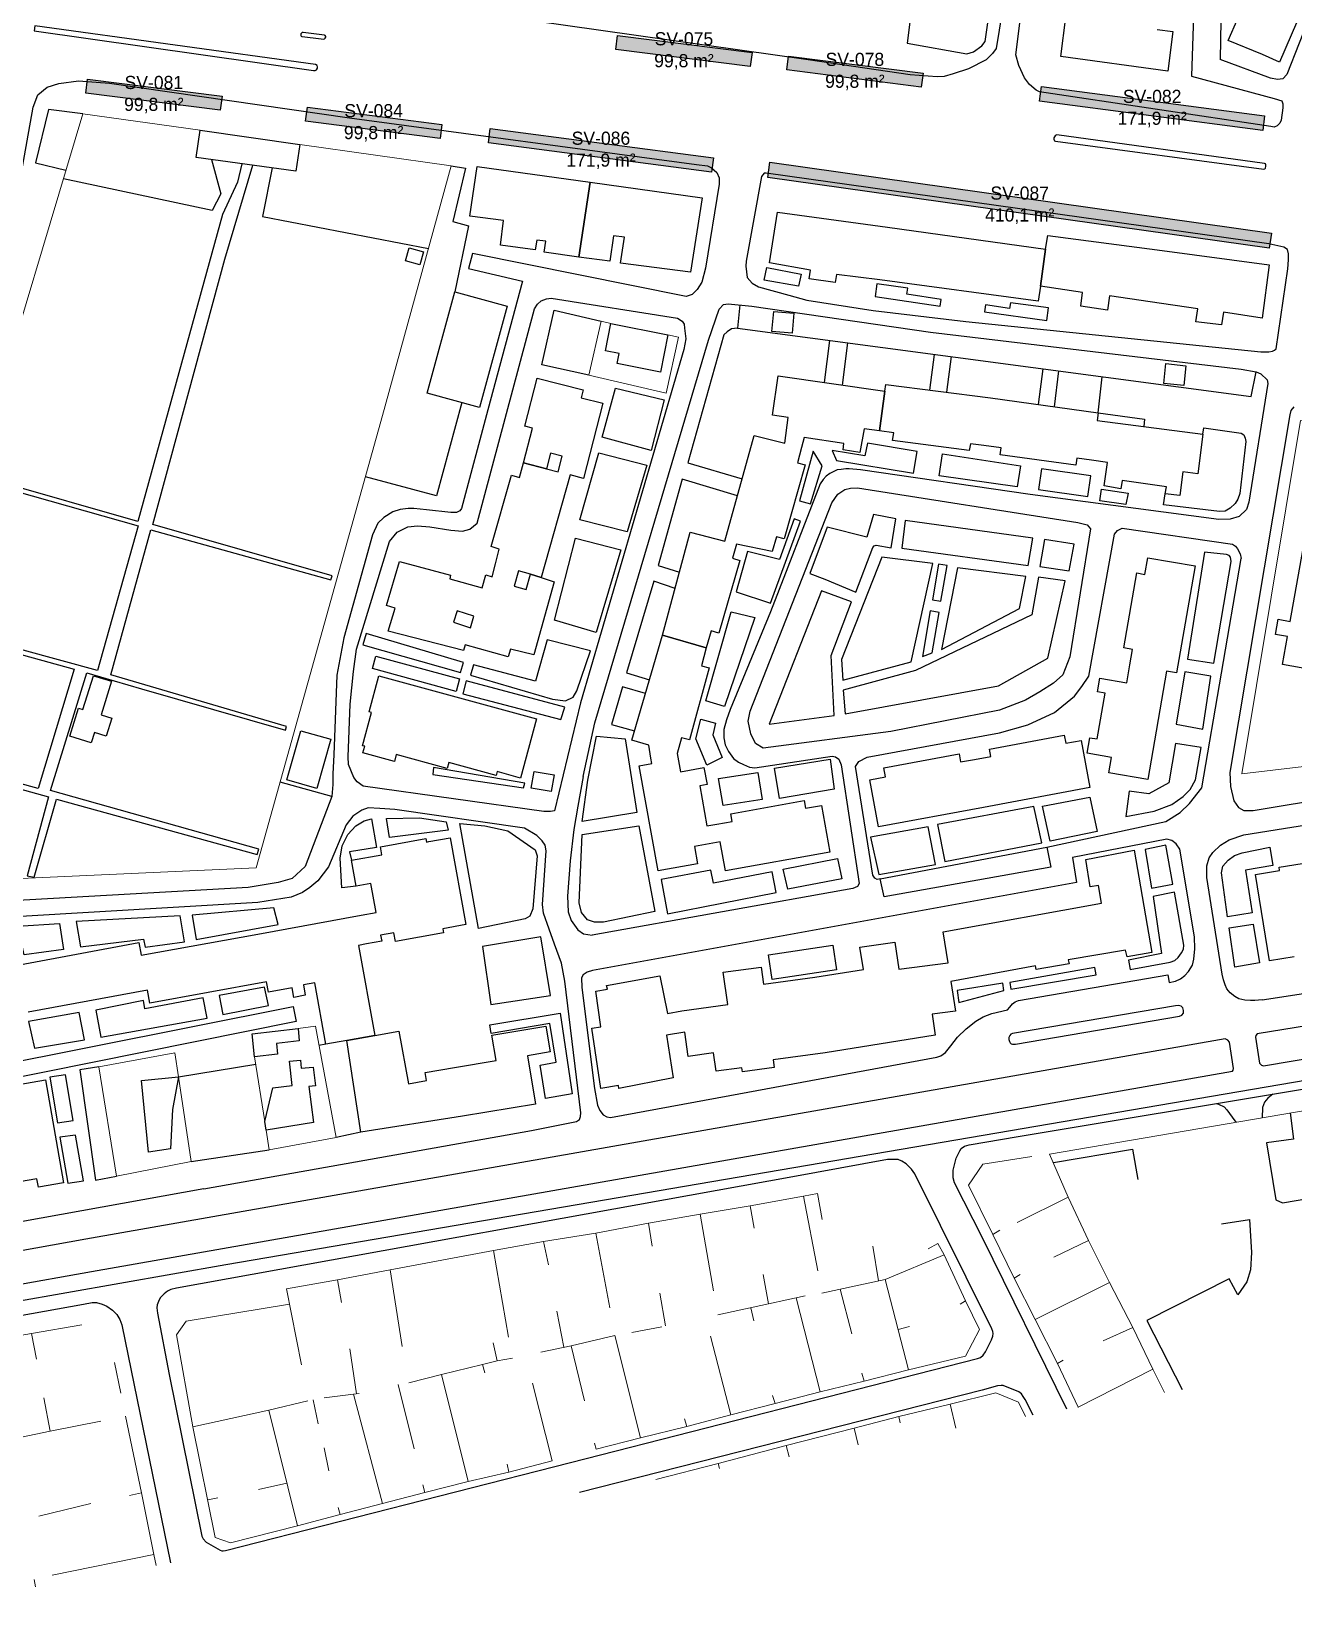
# Model space of a CAD drawing. Header units: metres. Extents: x -1319 to 2200, y -1209 to 1268.
# Drawn here: x 44.5 to 333, y -1127.6 to -768.4 of the extents above; entities that cross this region are included whole.
import ezdxf

# ---------------------------------------------------------------- set-up
doc = ezdxf.new("R2010")
doc.units = ezdxf.units.M
for name, color, linetype, lineweight, true_color in [('CLADIRI_CONTUR', 7, 'Continuous', 25, 0x4b5962), ('LIMITA_STUDIU', 7, 'Continuous', 25, 0x354c40), ('PARCELE_CONTUR', 7, 'Continuous', 13, 0xb58c63), ('PAVAJ', 7, 'Continuous', 25, 0xd1d6d2), ('STRAZI', 7, 'Continuous', 25, 0xc4cccb), ('VERDE_PLIN', 7, 'Continuous', 25, 0x286847)]:
    doc.layers.add(name, color=color, linetype=linetype, lineweight=lineweight, true_color=true_color)
doc.layers.add('VERDE_CONTUR_CALCUL', color=82, linetype='Continuous', true_color=0x286847)
doc.layers.add('VERDE_SUPRAFETE', color=7, linetype='Continuous', true_color=0x1e372a)

msp = doc.modelspace()

# ---------------------------------------------------------------- hatches: boundary and pattern name
at = {"layer": 'VERDE_PLIN'}
h = msp.add_hatch(color=256, dxfattribs=at)
h.dxf.hatch_style = 1
h.paths.add_polyline_path([(178.45, -769.32), (178.05, -772.51), (208.78, -776.4), (209.19, -773.2), (178.45, -769.32)])
h = msp.add_hatch(color=256, dxfattribs=at)
h.dxf.hatch_style = 1
h.paths.add_polyline_path([(217.52, -774.02), (217.11, -777.21), (247.85, -781.1), (248.26, -777.91), (217.52, -774.02)])
h = msp.add_hatch(color=256, dxfattribs=at)
h.dxf.hatch_style = 1
h.paths.add_polyline_path([(56.89, -782.49), (87.63, -786.38), (88.04, -783.19), (57.3, -779.3), (56.89, -782.49)])
h = msp.add_hatch(color=256, dxfattribs=at)
h.dxf.hatch_style = 1
h.paths.add_polyline_path([(275.35, -781), (274.91, -784.32), (325.91, -791.02), (326.35, -787.71), (275.35, -781)])
h = msp.add_hatch(color=256, dxfattribs=at)
h.dxf.hatch_style = 1
h.paths.add_polyline_path([(107.13, -788.94), (137.87, -792.83), (138.28, -789.63), (107.54, -785.74), (107.13, -788.94)])
h = msp.add_hatch(color=256, dxfattribs=at)
h.dxf.hatch_style = 1
h.paths.add_polyline_path([(149.36, -790.56), (148.92, -793.88), (199.92, -800.58), (200.36, -797.28), (149.36, -790.56)])
h = msp.add_hatch(color=256, dxfattribs=at)
h.dxf.hatch_style = 1
h.paths.add_polyline_path([(212.77, -801.77), (327.41, -817.96), (327.9, -814.46), (213.27, -798.25), (212.77, -801.77)])

# ---------------------------------------------------------------- linework, layer by layer
at = {"layer": 'CLADIRI_CONTUR'}
for points in [[(337.74, -756.84), (329.77, -775.41), (325.84, -773.65), (325.84, -773.65), (318.04, -770.45), (322.39, -760.37)], [(301.8, -767.99), (305.35, -768.41), (304.2, -777.45), (279.78, -774.11), (280.91, -765.16)], [(41.72, -981.64), (68.99, -976.61), (69.55, -979.5), (96.21, -974.65), (119.88, -970.35), (123.3, -969.72), (122.09, -963.06), (122.09, -963.06), (118.68, -963.68), (117.61, -957.79), (124.57, -956.52), (124.24, -954.7), (134.62, -952.81), (134.77, -953.62), (135.29, -953.52), (140.15, -952.64), (143.75, -972.46), (138.49, -973.42), (138.67, -974.37), (127.7, -976.37), (127.34, -974.36), (124.3, -974.91), (124.54, -976.27), (121.08, -976.91), (119.22, -977.24), (122.96, -997.81), (116.57, -998.99), (111.79, -999.84), (109.23, -985.79), (106.63, -986.26), (107.06, -988.63), (104.46, -989.11), (104.06, -986.94), (98.63, -987.93), (98.2, -985.55), (71.53, -990.4), (70.99, -987.46), (43.72, -992.49)], [(333.09, -979.88), (327.46, -980.79), (324.26, -961.01), (329.77, -960.12), (329.65, -959.38), (340.19, -957.68)], [(36.71, -1009.88), (47.71, -1007.97), (51.8, -1031.46), (46.08, -1032.45), (45.75, -1030.57), (32.95, -1032.79)]]:
    msp.add_lwpolyline(points, dxfattribs=at)
for points in [[(104.92, -800.34), (82.14, -797.19), (83.06, -790.96), (105.79, -794.26), (104.92, -800.34)], [(159.62, -818.27), (151.68, -817.26), (152.38, -811.64), (144.65, -810.65), (146.34, -799.26), (172.18, -802.82), (169.61, -820.01), (161.67, -818.84), (162.08, -816.31), (160.01, -816.06), (159.62, -818.27)], [(197.8, -806.41), (195.14, -823.37), (179.15, -821.36), (180.03, -815.38), (177.55, -815.11), (176.65, -820.89), (169.61, -820.01), (172.18, -802.82), (197.8, -806.41)], [(228.15, -825.77), (222.22, -824.95), (222.52, -822.93), (213.19, -821.27), (215.02, -809.73), (240.15, -813.14), (276.26, -818.15), (275.08, -826.64), (274.57, -830.05), (238.36, -825.15), (228.5, -823.94), (228.15, -825.77)], [(290.43, -832.12), (284.31, -831.2), (284.72, -828.07), (275.08, -826.64), (276.26, -818.15), (276.79, -815), (301.77, -818.33), (327.37, -821.77), (325.8, -833.93), (316.93, -832.57), (316.5, -835.46), (310.63, -834.74), (311.06, -831.79), (300.16, -830.2), (300.16, -830.2), (290.91, -828.84), (290.43, -832.12)], [(130.81, -817.87), (134.07, -818.77), (133.25, -821.74), (129.99, -820.83), (130.81, -817.87)], [(141.27, -827.9), (153.23, -831.15), (146.92, -854.33), (134.96, -851.07), (141.27, -827.9)], [(213.72, -836.96), (214.14, -832.38), (218.74, -832.8), (218.32, -837.38), (213.72, -836.96)], [(178.33, -844.25), (178.78, -842.02), (175.66, -841.39), (176.93, -835.12), (189.95, -837.75), (188.24, -846.25), (178.33, -844.25)], [(156.95, -867.01), (158.99, -859.07), (157.26, -858.62), (160.09, -847.6), (170.61, -850.31), (170.15, -852.1), (175.05, -853.36), (170.64, -870.53), (167.59, -869.74), (160.95, -893.17), (163.97, -894.14), (159.29, -910.87), (153.95, -909.53), (153.42, -911.27), (143.64, -908.56), (143.21, -909.83), (125.98, -905.45), (127.6, -900.15), (125.66, -899.54), (128.57, -889.51), (140.3, -892.63), (140.1, -893.51), (147.5, -895.5), (148.36, -892.6), (149.78, -892.99), (150.53, -890.06), (151.4, -886.67), (149.58, -886.12), (154.17, -869.82), (156.07, -870.33), (156.95, -867.01)], [(198.73, -909.28), (188.68, -906.32), (195.07, -882.78), (202.99, -884.87), (209.7, -860.7), (216.66, -862.5), (217.45, -856.58), (213.85, -856.09), (215.19, -847.07), (239.54, -850.59), (238.32, -859.65), (234.8, -859.21), (233.79, -864.63), (229.99, -864.02), (230.19, -862.57), (221.09, -861.18), (220.5, -863.49), (219.57, -866.99), (221.33, -867.43), (216.49, -884.34), (214.79, -883.91), (213.79, -887.27), (205.62, -885.55), (204.7, -888.77), (206.36, -889.3), (201.62, -905.92), (199.81, -905.34), (198.73, -909.28)], [(308.33, -844.78), (307.86, -849.31), (303.28, -848.83), (303.76, -844.3), (308.33, -844.78)], [(288.27, -855.56), (288.04, -857.27), (312.23, -860.44), (311.09, -869.46), (307.62, -869.06), (306.94, -874.46), (303.62, -874.03), (303.9, -872.45), (293.79, -871.02), (293.5, -872.88), (289.63, -872.21), (290.41, -866.93), (286.77, -866.36), (286.77, -866.36), (283.43, -865.89), (283.2, -867.54), (265.92, -865.12), (266.14, -863.54), (262.2, -862.99), (259.09, -862.62), (258.83, -864.13), (241.3, -861.9), (241.59, -860.12), (238.32, -859.65), (239.54, -850.59), (239.78, -849.09), (263.71, -852.13), (288.27, -855.56)], [(162.22, -868.37), (164.85, -869.04), (165.77, -865.46), (163.14, -864.78), (162.22, -868.37), (156.95, -867.01), (162.22, -868.37)], [(338.76, -866.53), (344.86, -867.61), (345.36, -864.83), (349.22, -865.52), (348.72, -868.3), (377.03, -873.36), (375.47, -882.08), (346.05, -876.83), (340.92, -905.55), (371.74, -911.06), (370.12, -920.13), (330.45, -913.04), (331.59, -906.66), (328.84, -906.17), (329.45, -902.73), (332.2, -903.22), (338.76, -866.53)], [(289.89, -919.58), (288.17, -919.29), (288.7, -916.21), (294.82, -917.26), (295.53, -913.12), (296.14, -909.61), (294.19, -909.27), (297.17, -892.14), (298.99, -892.46), (299.65, -888.66), (310.48, -890.54), (306.23, -914.98), (303.88, -914.55), (299.62, -939.35), (290.76, -937.83), (291.36, -934.3), (285.79, -933.34), (286.4, -929.78), (288.09, -930.07), (289.89, -919.58)], [(158.56, -892.45), (155.81, -891.64), (154.84, -895.15), (157.52, -895.92), (158.56, -892.45), (160.95, -893.17), (158.56, -892.45)], [(145.57, -902.03), (141.79, -900.79), (140.95, -903.41), (144.8, -904.67), (145.57, -902.03)], [(198.19, -936.61), (198.89, -940.5), (197.22, -940.8), (198.85, -949.94), (201.17, -949.53), (204.64, -948.91), (204.32, -947.14), (221.07, -944.14), (221.39, -945.9), (225.08, -945.24), (226.99, -955.93), (203.09, -960.22), (201.9, -953.59), (196.01, -954.64), (196.72, -958.61), (187.69, -960.23), (183.4, -936.23), (186.31, -935.71), (186.08, -934.47), (185.61, -931.48), (181.68, -930.35), (188.68, -906.32), (198.73, -909.28), (197.66, -913.32), (199.42, -913.83), (194.91, -930.27), (193.09, -929.83), (192.07, -933.4), (192.82, -937.57), (198.19, -936.61)], [(61.54, -929.41), (58.89, -928.59), (58.15, -930.96), (53.26, -929.44), (55.24, -923.06), (56.24, -923.37), (58.65, -915.61), (62.76, -916.88), (60.39, -924.54), (62.82, -925.29), (61.54, -929.41)], [(121.64, -923.83), (123.86, -915.67), (159.94, -925.46), (156.26, -938.99), (150.9, -937.53), (150.67, -938.38), (139.89, -935.46), (139.52, -936.82), (127.87, -933.65), (127.45, -935.19), (120.26, -933.24), (120.67, -931.74), (120.14, -931.6), (122.2, -923.99), (121.64, -923.83)], [(109.73, -941.38), (102.82, -939.41), (106.02, -928.19), (112.92, -930.15), (109.73, -941.38)], [(286.41, -941.17), (262.06, -945.7), (238.11, -950.15), (236.11, -939.38), (239.66, -938.71), (239.28, -936.67), (256.5, -933.47), (256.85, -935.33), (260.02, -934.74), (263.8, -934.04), (263.49, -932.39), (280.56, -929.22), (280.9, -931.06), (284.41, -930.41), (286.41, -941.17)], [(163.27, -942.07), (158.73, -941.28), (159.39, -937.51), (163.93, -938.3), (163.27, -942.07)], [(296.52, -955.47), (300.56, -978.84), (294.94, -979.86), (294.57, -978.32), (281.47, -980.54), (281.67, -981.43), (274.11, -982.73), (273.95, -981.92), (254.65, -985.46), (255.69, -992.23), (250.39, -992.96), (251.07, -997.77), (225.93, -1001.78), (225.93, -1001.78), (214.01, -1003.42), (214.24, -1005.11), (206.97, -1006.11), (206.84, -1005.18), (200.98, -1005.98), (200.41, -1001.81), (194.6, -1002.61), (193.84, -997.08), (189.62, -997.78), (191.15, -1007.53), (178.7, -1009.96), (178.69, -1009.21), (174.6, -1009.96), (172.56, -996.14), (174.65, -995.82), (173.48, -987.67), (176.11, -987.27), (175.92, -986.38), (188.14, -984.19), (189.84, -992.77), (193.16, -992.15), (203.62, -990.71), (202.61, -983.38), (211.3, -982.19), (211.84, -986.08), (223.55, -984.47), (234.63, -982.71), (233.84, -977.67), (241.81, -976.46), (242.74, -982.65), (253.99, -981.19), (252.89, -974.17), (289.07, -967.6), (288.39, -963.52), (286.44, -963.88), (285.51, -957.57), (296.52, -955.47)], [(228.52, -982.81), (213.78, -985.03), (212.93, -979.41), (227.67, -977.18), (228.52, -982.81)], [(105.68, -999.02), (100.53, -999.66), (100.73, -1002.09), (95.49, -1002.66), (94.93, -997.44), (105.41, -996.23), (105.68, -999.02)], [(157.83, -1002.46), (159.67, -1013.53), (143.03, -1016.29), (119.78, -1019.93), (116.57, -998.99), (122.96, -997.81), (128.48, -996.85), (130.7, -1008.84), (134.81, -1008.14), (134.51, -1006.25), (141.18, -1005.14), (150.68, -1003.56), (149.71, -997.72), (162.09, -995.67), (163.07, -1001.59), (157.83, -1002.46)], [(103.48, -1003.67), (105.97, -1003.44), (106.14, -1005.26), (108.9, -1005.02), (109.37, -1009.33), (107.92, -1009.5), (108.93, -1017.72), (98.15, -1019.44), (97.81, -1017.49), (99.67, -1009.8), (104.05, -1009.23), (103.48, -1003.67)], [(76.74, -1014.76), (76.27, -1023.72), (71.21, -1024.49), (69.66, -1008.12), (78.12, -1007.24), (76.74, -1014.76)]]:
    msp.add_lwpolyline(points, close=True, dxfattribs=at)
at = {"layer": 'LIMITA_STUDIU'}
msp.add_lwpolyline([(-129.2, -1088.54), (88.91, -1050.12), (613.99, -960.47), (820.45, -924.25), (1012.94, -896.82), (1295.47, -926.32)], dxfattribs=at)
at = {"layer": 'PARCELE_CONTUR'}
for points in [[(33.97, -861.45), (56.23, -787.22), (83.06, -790.96)], [(15.17, -928.25), (4.93, -963.65), (95.85, -959.5), (124.71, -856.13), (140.41, -799.13), (105.79, -794.26)], [(189.95, -837.75), (192.35, -838.26), (189.57, -851.08), (171.91, -846.98), (174.69, -834.61), (176.93, -835.12)], [(334.52, -857.32), (421.11, -872.01), (413.24, -927.14), (321.15, -938.05), (334.52, -857.32)], [(98.15, -1019.44), (98.83, -1023.92), (114.1, -1021.14), (109.38, -995.72), (105.41, -996.23)], [(63.96, -1029.93), (80.95, -1026.63), (78.12, -1007.24), (77.29, -1001.8), (59.86, -1004.95), (63.96, -1029.93)], [(95.49, -1002.66), (97.81, -1017.49)], [(277.21, -1024.91), (377.11, -1007.86)], [(273.1, -1025.47), (261.94, -1027.21), (258.65, -1031.99), (264.19, -1043.31), (265.85, -1042.31)], [(269.79, -1040.56), (281.47, -1034.79), (277.21, -1024.91)], [(220.92, -1034.57), (224.15, -1033.96), (225.18, -1039.84)], [(200.35, -1056.13), (197.29, -1038.63), (208.74, -1036.74), (209.68, -1041.82)], [(208.74, -1036.74), (220.92, -1034.57), (224.19, -1051.59)], [(281.47, -1034.79), (286.07, -1044.67), (278.17, -1048.47)], [(173.51, -1043.01), (185.53, -1040.67), (186.38, -1045.94)], [(185.53, -1040.67), (197.29, -1038.63)], [(150.08, -1046.96), (161.51, -1044.88), (162.67, -1050.25)], [(161.51, -1044.88), (173.51, -1043.01), (176.68, -1060.02)], [(264.19, -1043.31), (269.06, -1053.28), (270.48, -1052.41)], [(269.06, -1053.28), (273.93, -1062.71), (290.89, -1054.27), (286.07, -1044.67)], [(153.53, -1066.76), (150.08, -1046.96), (126.47, -1051.36)], [(225.11, -1056.66), (239.59, -1053.56), (253.12, -1047.92), (251.68, -1045.35), (249.42, -1046.57)], [(236.77, -1045.95), (238.1, -1053.88)], [(253.12, -1047.92), (257.99, -1058.48)], [(114.4, -1053.68), (126.47, -1051.36), (129.21, -1068.91)], [(211.72, -1052.46), (212.98, -1059.11), (221.3, -1057.34)], [(115.34, -1058.84), (114.4, -1053.68), (102.81, -1055.71), (106.19, -1073.1)], [(232, -1066.01), (229.29, -1055.76)], [(239.59, -1053.56), (244.95, -1074.22), (257.99, -1071.1), (261.19, -1065.02), (257.99, -1058.48), (256.77, -1059.21)], [(290.89, -1054.27), (296.24, -1064.53), (289.44, -1067.61)], [(81.39, -1087.26), (77.6, -1066.22), (79.81, -1063.1), (103.5, -1059.24)], [(188.1, -1056.73), (189.4, -1064.19)], [(201.37, -1061.67), (212.98, -1059.11)], [(219.25, -1057.78), (224.75, -1079.24), (234.78, -1076.79)], [(164.57, -1060.82), (166.16, -1069.05)], [(209.62, -1063), (208.87, -1060.02)], [(273.93, -1062.71), (279.02, -1072.74), (280.33, -1072.02)], [(45.6, -1071.74), (44.5, -1065.92), (29.7, -1068.54), (34.15, -1091.25), (48.78, -1088.25)], [(44.5, -1065.92), (56.03, -1063.91)], [(167.88, -1068.7), (177.81, -1066.36)], [(177.81, -1066.36), (183.69, -1089.72), (173.56, -1092.35), (173.16, -1090.95)], [(181.68, -1065.67), (188.58, -1064.37)], [(194.29, -1087.18), (204.37, -1084.48), (199.69, -1066.55)], [(245.14, -1064.35), (242.56, -1064.99)], [(279.02, -1072.74), (283.74, -1082.75), (300.77, -1074.07), (296.24, -1064.53)], [(117.24, -1069.38), (118.76, -1079.71)], [(147.54, -1072.98), (150.9, -1072.19), (150.03, -1068.08)], [(160.88, -1070.15), (167.88, -1068.7), (170.86, -1081.32)], [(63.43, -1072.57), (64.93, -1079.58)], [(133.93, -1100.51), (134.41, -1102.23), (144.3, -1099.75), (138.17, -1075.3), (147.54, -1072.98), (148.08, -1074.9)], [(150.9, -1072.19), (154.43, -1071.57)], [(131.93, -1092.27), (128.33, -1077.59)], [(130.74, -1077.15), (138.17, -1075.3)], [(158.99, -1077.27), (163.48, -1095.01), (153.6, -1097.56), (153.18, -1095.78)], [(234.26, -1075.01), (234.78, -1076.79), (244.95, -1074.22)], [(300.77, -1074.07), (303.44, -1079.43)], [(47.35, -1080.63), (48.78, -1088.25), (60.37, -1085.93)], [(110.02, -1086.55), (108.89, -1081.08)], [(111.36, -1080.64), (118.12, -1079.79)], [(119.4, -1079.62), (118.12, -1079.79), (124.71, -1104.73), (134.41, -1102.23)], [(204.37, -1084.48), (214.49, -1081.94), (213.86, -1080.05)], [(214.49, -1081.94), (224.75, -1079.24)], [(254.5, -1082.04), (264.91, -1079.49), (270.1, -1081.61), (271.72, -1084.85)], [(66, -1084.77), (69.6, -1102.32)], [(81.39, -1087.26), (98.73, -1083.44), (105.32, -1109.86), (115.01, -1107.3)], [(98.73, -1083.44), (107.65, -1081.3)], [(242.7, -1084.88), (254.5, -1082.04), (255.8, -1087.56)], [(283.74, -1082.75), (283.76, -1082.79)], [(81.39, -1087.26), (86.51, -1112.49), (89.97, -1113.76), (105.32, -1109.86)], [(183.69, -1089.72), (194.29, -1087.18), (193.77, -1085.41)], [(216.95, -1091.51), (232.51, -1087.54), (233.42, -1091.38)], [(232.51, -1087.54), (242.7, -1084.88), (243.07, -1086.29)], [(201.44, -1095.61), (216.95, -1091.51), (217.65, -1094.08)], [(111.36, -1092.02), (112.42, -1097.27)], [(144.3, -1099.75), (153.6, -1097.56)], [(201.75, -1096.79), (201.44, -1095.61), (187.21, -1099.28)], [(49.25, -1121.14), (72.47, -1116.38), (69.6, -1102.32), (66.86, -1102.95)], [(96.38, -1101.53), (102.89, -1100.12)], [(58.04, -1104.77), (46.2, -1107.63)], [(87.12, -1103.47), (84.77, -1103.92)], [(114.57, -1105.69), (115.01, -1107.3), (124.71, -1104.73)], [(72.47, -1116.38), (73.01, -1118.92)], [(45.13, -1122.13), (45.41, -1123.78)]]:
    msp.add_lwpolyline(points, dxfattribs=at)
at = {"layer": 'PAVAJ'}
for points in [[(247.5, -748.19), (244.61, -771.05), (258.31, -773.54), (259.77, -773.03), (261.68, -771.71), (262.48, -770.68), (264.17, -758.89), (264.17, -757.28), (263.66, -755.52), (261.71, -753.4), (247.5, -748.19)], [(56.23, -787.22), (48.4, -786.24), (45.4, -798.4), (52.37, -800.09)], [(24.44, -936.68), (48.41, -943.26), (43.54, -961.31), (45.12, -961.64), (50.22, -943.86), (96.07, -956.44), (96.43, -955.22), (48.81, -941.81), (57.11, -914.94), (69.62, -918.63), (102.52, -928.02), (102.79, -927.22), (62.61, -915.4), (71.8, -882.3), (112.9, -893.7), (113.23, -892.81), (72.19, -881.08), (88.69, -820.42), (95.07, -798.98)], [(92.56, -798.63), (91.61, -802.85), (88.18, -810.23), (68.82, -880.38), (36.8, -871.22)], [(85.66, -797.68), (87.8, -805.5), (85.76, -809.32), (51.77, -802.1)], [(99.53, -799.6), (97.29, -810.7), (135.22, -817.97)], [(140.41, -799.13), (143.7, -799.63), (140.77, -811.86), (144.36, -812.81), (141.27, -827.9)], [(212.55, -822.36), (220.39, -823.86), (219.84, -826.61), (211.96, -825.25), (212.55, -822.36)], [(237.31, -828.95), (252.18, -831.19), (252.44, -829.65), (244.53, -828.47), (244.77, -827.04), (237.71, -826.09), (237.31, -828.95)], [(171.91, -846.98), (161.1, -844.57), (163.95, -832.11), (174.69, -834.61)], [(206.42, -830.89), (205.86, -836.22), (323.29, -851.82), (324.42, -846.16)], [(262.32, -832.47), (276.6, -834.44), (276.97, -831.55), (268.25, -830.45), (268.03, -831.7), (262.56, -830.89), (262.32, -832.47)], [(205.86, -836.22), (204.5, -836.36), (203.48, -837.02), (202.74, -837.76), (194.54, -866.98), (206.95, -870.6)], [(225.77, -848.6), (227, -839.03)], [(229.83, -849.19), (231.07, -839.57)], [(249.83, -850.37), (250.88, -842.2)], [(253.71, -850.86), (254.75, -842.71)], [(274.68, -853.66), (275.73, -845.5)], [(278.28, -854.17), (279.33, -845.98)], [(288.27, -855.56), (289.2, -847.29)], [(174.94, -861.12), (177.95, -849.92), (189.08, -852.55), (186.15, -864.16), (174.94, -861.12)], [(142.82, -853.21), (137.03, -874.49), (120.8, -870.16)], [(288.27, -855.56), (298.89, -857.02), (298.73, -858.67)], [(312.23, -860.44), (312.42, -858.95), (320.99, -860.16), (321.61, -860.57), (321.9, -861.3), (322.05, -862.07), (320.66, -873.97), (320.22, -875.25), (319.63, -876.24), (318.5, -877.3), (317.33, -878), (316.04, -878.11), (303.26, -876.57), (303.62, -874.03)], [(174.14, -864.71), (185.13, -867.5), (180.62, -882.73), (169.81, -880.02), (174.14, -864.71)], [(223.19, -864.34), (220, -875.69), (222.53, -876.32), (225.24, -867.67), (223.19, -864.34)], [(227.53, -864.12), (228.48, -866.46), (246.1, -869.32), (246.96, -864.39), (235.59, -862.49), (234.93, -865.36), (227.53, -864.12)], [(252.7, -864.89), (270.54, -867.64), (269.8, -872.43), (251.99, -869.98), (252.7, -864.89)], [(275.35, -868.37), (274.62, -873.06), (285.9, -874.67), (286.63, -869.98), (275.35, -868.37)], [(36.52, -872.26), (68.86, -881.38), (59.58, -914.41), (25.49, -905.16)], [(205.86, -874.54), (193.22, -870.72), (187.73, -890.43), (192.59, -891.93)], [(289.05, -873.02), (295.13, -873.9), (294.65, -876.5), (288.68, -875.64), (289.05, -873.02)], [(205.52, -896.44), (213.37, -899.01), (220.26, -880.33), (218.83, -879.74), (215.44, -889.03), (208.14, -887.25), (205.52, -896.44)], [(225.83, -893.57), (232.92, -896.53), (236.78, -886.3), (237.13, -885.91), (237.55, -885.8), (240.99, -886.43), (242.04, -879.74), (236.98, -878.79), (235.41, -883.99), (226.38, -881.66), (222.39, -892.29), (225.83, -893.57)], [(243.39, -886.48), (272.29, -890.4), (273.36, -884.22), (244.2, -880.14), (243.39, -886.48)], [(168.86, -884.16), (179.23, -886.87), (173.59, -905.77), (164.06, -902.95), (168.86, -884.16)], [(275, -890.69), (281.67, -891.64), (282.8, -885.56), (276.03, -884.5), (275, -890.69)], [(229.97, -916.61), (245.57, -912.43), (250.48, -889.94), (238.83, -888.55), (229.6, -911.92), (229.97, -916.61)], [(251.83, -890.12), (250.41, -898.26), (252.35, -898.55), (253.81, -890.45), (251.83, -890.12)], [(308.7, -911.85), (314.71, -912.72), (318.66, -889.5), (318.57, -888.55), (318.21, -888.11), (317.64, -887.89), (312.58, -887.38), (308.7, -911.85)], [(191.58, -895.65), (186.7, -894.02), (180.47, -914.97), (185.71, -916.53)], [(230.46, -924.35), (265.52, -917.94), (276.8, -911.57), (280.75, -893.92), (274.67, -893.07), (273.13, -901.68), (246.58, -914.43), (230.04, -918.91), (230.46, -924.35)], [(252.49, -909.61), (270.3, -900.23), (271.8, -892.95), (256.17, -890.93), (252.49, -909.61)], [(213.1, -926.68), (227.93, -924.74), (227.24, -910.97), (231.89, -898.77), (225.08, -896.24), (213.1, -926.68)], [(204.4, -901), (209.79, -902.29), (202.86, -922.65), (198.61, -921.37), (204.4, -901)], [(249.93, -900.82), (248.14, -911.26), (250.33, -910.42), (251.94, -901.15), (249.93, -900.82)], [(25.19, -906.11), (54.21, -914.15), (45.98, -941.42), (24.83, -935.59)], [(120.22, -908.57), (142.56, -914.91), (143.25, -912.6), (120.95, -905.99), (120.22, -908.57)], [(144.8, -915.52), (163.59, -920.94), (166.54, -921.34), (168.28, -920.49), (169.1, -919.1), (172.29, -909.91), (162.36, -907.44), (159.72, -916.89), (145.49, -913.11), (144.8, -915.52)], [(123.22, -911.16), (142.34, -916.32), (141.57, -919.25), (122.45, -913.98), (123.22, -911.16)], [(308.11, -914.7), (306.15, -926.68), (312.22, -927.82), (314.01, -915.73), (308.11, -914.7)], [(143.06, -919.73), (165.46, -925.64), (166.41, -922.78), (143.81, -916.76), (143.06, -919.73)], [(184.8, -919.65), (179.59, -918.19), (177.03, -926.76), (182.31, -928.19)], [(196.34, -930.05), (197.48, -925.56), (200.81, -926.42), (200.26, -929.13), (202.37, -934.34), (198.85, -936.04), (196.34, -930.05)], [(182.84, -946.87), (170.35, -948.95), (171.65, -939.48), (173.63, -929.45), (180.15, -930.03), (182.84, -946.87)], [(294.62, -947.81), (301.12, -946.53), (305.11, -945.07), (307.71, -943.24), (309.34, -941.62), (310.51, -939.39), (311.83, -931.99), (305.95, -931.08), (304.41, -940.09), (299.87, -942.58), (295.39, -941.99), (294.62, -947.81)], [(136.23, -938.15), (156.96, -941.23), (157.25, -940.2), (136.41, -936.62), (136.23, -938.15)], [(214.35, -936.77), (227.02, -934.65), (227.97, -941.57), (215.44, -943.66), (214.35, -936.77)], [(113.17, -943.24), (101.31, -939.96)], [(201.54, -939.08), (210.54, -937.76), (211.49, -943.88), (202.55, -945.27), (201.54, -939.08)], [(275.57, -945.43), (286.41, -943.38), (288.04, -951.24), (277.35, -953.44), (275.57, -945.43)], [(118.68, -963.68), (115.39, -964.11), (115.05, -957.27), (115.49, -954.45), (116.81, -951.89), (118.64, -949.91), (120.55, -948.81), (122.23, -948.3), (123.33, -954.89), (117.18, -955.85), (117.61, -957.79)], [(126.34, -952.55), (125.6, -948.23), (133.15, -948.08), (139.3, -949), (139.71, -950.94), (126.34, -952.55)], [(251.56, -949.63), (253.28, -958.09), (275.4, -953.77), (273.61, -945.47), (251.56, -949.63)], [(142.42, -949.36), (148.09, -949.91), (153.37, -951.08), (159.6, -955.42), (160.07, -956.74), (159.05, -968.87), (158.42, -970.57), (157.32, -971.16), (146.63, -973.39), (142.42, -949.36)], [(186.98, -969.52), (175.26, -971.93), (173.21, -971.93), (171.6, -971.42), (170.21, -969.74), (169.7, -967.54), (170.35, -951.88), (183.31, -949.94), (186.98, -969.52)], [(238.19, -961.06), (251.08, -958.78), (249.44, -950.14), (236.29, -952.52), (238.19, -961.06)], [(300.52, -964.19), (305.36, -963.22), (303.78, -954.36), (299.02, -955.35), (300.52, -964.19)], [(327.55, -954.82), (328.24, -958.96), (321.94, -960.06), (323.48, -969.81), (317.84, -970.68), (316.45, -960.65), (316.81, -959.11), (317.99, -957.79), (319.45, -956.69), (321.21, -956.11), (327.55, -954.82)], [(216.3, -959.83), (228.69, -957.37), (229.71, -961.99), (217.33, -964.41), (216.3, -959.83)], [(189.89, -970.01), (214.7, -965.12), (213.77, -960.41), (200.39, -963.03), (199.8, -960.03), (188.39, -962.21), (189.89, -970.01)], [(295.25, -980.58), (295.61, -982.71), (304.74, -981.06), (305.8, -980.66), (306.57, -980), (307.37, -978.93), (307.81, -978.09), (307.89, -977.21), (305.72, -965.09), (300.89, -966.04), (302.79, -979.08), (295.25, -980.58)], [(81.18, -970.34), (82.1, -975.87), (100.85, -972.43), (99.9, -968.62), (81.18, -970.34)], [(41.37, -972.83), (50.89, -972.25), (51.77, -978.18), (42.83, -979.42), (41.37, -972.83)], [(55.69, -977.56), (70.08, -975.84), (70.49, -977.67), (79.46, -976.42), (78.44, -970.49), (54.7, -971.81), (55.69, -977.56)], [(318.24, -973.25), (323.74, -972.37), (325.2, -981.2), (319.54, -982.24), (318.24, -973.25)], [(160.88, -975.29), (147.6, -977.45), (149.5, -990.71), (163.15, -988.7), (160.88, -975.29)], [(268.09, -985.68), (268.31, -987.22), (287.87, -983.96), (287.57, -982.31), (268.09, -985.68)], [(87.35, -988.65), (88.21, -992.99), (98.63, -990.95), (97.75, -986.8), (87.35, -988.65)], [(256.44, -990.3), (266.73, -987.55), (266.51, -985.9), (256.09, -987.53), (256.44, -990.3)], [(59.21, -992.02), (60.31, -998.17), (84.64, -993.85), (83.76, -989.23), (70.39, -991.76), (70.06, -989.85), (59.21, -992.02)], [(43.83, -994.65), (45.15, -1000.73), (56.58, -998.83), (55.41, -992.53), (43.83, -994.65)], [(149.27, -995.4), (165.35, -992.73), (168.09, -1011.13), (161.94, -1012.23), (160.73, -1004.57), (164.39, -1003.88), (162.93, -995.07), (149.58, -997.38), (149.27, -995.4)], [(111.79, -999.84), (110.2, -1000.14)], [(59.86, -1004.95), (55.52, -1005.69), (59.11, -1030.85), (63.96, -1029.93)], [(78.12, -1007.24), (95.76, -1004.37)], [(50.47, -1017.79), (54.05, -1017.28), (52.26, -1006.84), (48.68, -1007.32), (50.47, -1017.79)], [(332.17, -1015.53), (332.96, -1021.48), (326.74, -1022.37), (328.91, -1035.35), (330.39, -1036.04), (345.15, -1033.54), (346.99, -1040.39), (373.54, -1031.23), (376.96, -1038.28), (380.98, -1035.78), (369.63, -1009.14)], [(328.25, -1011.21), (327.04, -1012.13), (326.34, -1013.02), (325.82, -1014.24), (325.79, -1016.62)], [(315.29, -1013.37), (315.77, -1013.48), (317.06, -1014.1), (317.68, -1014.8), (318.93, -1016.48), (319.77, -1017.65)], [(119.78, -1019.93), (114.1, -1021.14)], [(52.79, -1031.54), (56.38, -1031.02), (54.58, -1020.59), (51, -1021.07), (52.79, -1031.54)], [(80.95, -1026.63), (98.83, -1023.92)], [(278.05, -1026.84), (296.14, -1023.82), (297.39, -1030.73)], [(316.47, -1040.82), (322.89, -1039.89), (323.35, -1047.4), (323.15, -1051.35), (322.29, -1054.12), (320.19, -1057.08), (318.21, -1053.4), (299.44, -1062.95), (307.52, -1078.73)]]:
    msp.add_lwpolyline(points, dxfattribs=at)
at = {"layer": 'STRAZI'}
for points in [[(273.29, -693.59), (273.33, -694.56), (273.84, -695.73), (275.45, -697.2), (277.14, -697.93), (304.09, -702.62), (305.05, -703.94), (305.41, -704.89), (305.27, -706.36), (302.26, -731.78), (301.68, -733.83), (300.36, -736.98), (299.19, -739.76), (298.53, -742.62), (298.23, -745.84), (298.38, -748.11), (299.26, -750.02), (304.61, -756.98), (316.4, -761.52), (316.18, -774.78)], [(339.84, -756.68), (331.42, -778.22), (330.47, -779.25), (329.29, -779.39), (327.68, -779.1), (316.18, -774.78)], [(266.95, -760.14), (264.97, -772.3), (264.17, -773.48), (262.7, -774.87), (258.67, -776.92), (255.16, -778.09), (253.11, -778.68), (251.5, -778.75), (245.31, -778.35), (222.01, -774.91), (159.01, -765.97)], [(310.17, -762.58), (309.66, -778.62), (328.56, -783.75), (330.25, -784.26), (330.47, -784.96), (330.47, -785.84), (330.1, -788.66), (329.81, -789.36), (329.18, -790.01), (328.53, -790.27), (327.76, -790.12), (274.9, -782.18), (274.13, -781.81), (272.59, -780.56), (271.42, -779.03), (270.14, -776.17), (269.48, -773.75), (271.46, -758)], [(45.13, -768.28), (108.93, -777.3), (109.36, -777.32), (109.6, -777.18), (109.83, -776.81), (109.87, -776.46), (109.77, -776.15), (109.42, -775.97), (45.25, -767.09), (45.13, -768.28)], [(106.39, -769.57), (110.7, -770.13), (111.21, -770.17), (111.47, -770.1), (111.65, -769.94), (111.76, -769.75), (111.74, -769.58), (111.63, -769.35), (111.43, -769.22), (106.56, -768.61), (106.39, -768.63), (106.19, -768.77), (106.09, -768.96), (106.05, -769.16), (106.06, -769.33), (106.15, -769.47), (106.25, -769.55), (106.39, -769.57)], [(42.1, -801.08), (44.88, -785.69), (45.91, -782.91), (48.11, -781.15), (50.74, -780.27), (55.21, -779.69), (62.32, -780.2), (117.18, -788.16)], [(117.18, -788.16), (196.52, -798.78), (199.01, -799.08), (199.92, -799.55), (201.13, -800.65), (201.68, -801.82), (201.68, -803.29), (198.53, -822.48), (197.69, -825.7), (196.63, -827.39), (195.49, -828.52), (194.14, -828.96), (145.27, -819.18), (144.39, -822.55), (156.7, -825.48), (148.79, -854.86), (142.78, -877.42), (142.42, -877.94), (141.65, -878.3), (140.37, -878.3), (134.76, -877.72), (131.87, -877.42), (130.62, -877.42), (128.79, -877.64), (127.11, -878.16), (125.05, -879.47), (123.66, -880.79), (122.42, -883.43), (115.9, -906.95), (115.2, -910.61), (114.29, -915.48), (113.63, -933.68), (113.39, -938), (113.39, -940.49), (113.17, -943.24), (107.03, -959.18), (104.1, -961.96), (100.88, -962.84), (93.99, -964.01), (3.59, -969.14)], [(278.56, -793.48), (326.18, -799.86), (326.36, -799.79), (326.51, -799.61), (326.61, -799.2), (326.63, -798.88), (326.53, -798.69), (326.33, -798.58), (278.88, -792.06), (278.68, -792.13), (278.46, -792.28), (278.3, -792.46), (278.2, -792.75), (278.17, -793.04), (278.22, -793.27), (278.34, -793.43), (278.56, -793.48)], [(328.97, -840.93), (331.68, -822.61), (331.83, -820.56), (331.83, -819.24), (331.54, -818.22), (330.73, -817.71), (327.33, -816.97), (212.42, -800.78), (211.98, -800.82), (211.36, -801.52), (207.84, -820.93), (207.73, -822.03), (207.88, -823.31), (208.1, -824.63), (209.24, -825.91), (210.66, -826.79), (217.59, -828.66), (221.69, -829.79), (236.89, -832.17), (258.06, -834.66), (325.46, -841.59), (327.29, -841.62), (328.13, -841.44), (328.61, -841.22), (328.97, -840.93)], [(163.29, -829.33), (192.12, -833.91), (193.22, -834.61), (193.66, -835.26), (193.77, -836.22), (194.06, -838.63), (193.62, -841.05), (169.96, -921.78), (164.03, -946.47), (163.15, -946.61), (161.57, -946.61), (120.29, -940.83), (118.94, -939.88), (118.2, -938.85), (116.92, -935.88), (116.89, -934.12), (117.33, -922.15), (118.06, -914.64), (118.75, -909.58), (126.3, -884.97), (128.06, -882.84), (130.48, -881.6), (132.75, -881.38), (135.53, -881.6), (140.37, -882.33), (143, -882.55), (144.69, -882.15), (146.37, -880.76), (159.49, -831.78), (160.14, -830.69), (161.02, -829.95), (162.23, -829.48), (163.29, -829.33)], [(170.57, -938.61), (173.28, -926.38), (199.26, -838.96), (201.7, -831.88), (202.65, -830.78), (203.75, -830.63), (209.1, -831.14), (249.96, -837.1), (320.96, -845.59), (324.42, -846.16), (325.51, -846.62), (326.9, -848.03), (327.08, -848.84), (322.72, -875.94), (322.21, -877.63), (320.52, -879.2), (318.43, -879.86), (315.91, -879.93), (272.76, -874.18)], [(332.98, -854.14), (332.36, -855.02), (332.14, -856.04)], [(332.14, -856.04), (318.39, -937.72), (318.53, -940.95), (319.34, -944.17), (320.37, -945.71), (321.61, -946.44), (323.75, -946.44)], [(272.76, -874.18), (234.01, -868.58), (231.37, -868.36), (230.6, -868.36), (229.54, -868.5), (228.66, -868.61), (227.89, -868.94), (226.94, -869.38), (226.13, -870.01), (225.43, -870.78), (224.74, -871.76), (213.38, -901.03), (204.15, -923.37), (203.35, -925.72), (202.76, -927.92), (202.76, -929.82), (203.02, -931.4), (203.82, -932.9), (204.92, -934.51), (206.06, -935.35), (207.23, -935.9), (208.57, -936.51), (209.83, -936.63), (227.52, -933.96), (228.29, -934.14), (228.99, -934.69), (229.54, -935.97), (233.64, -963.12), (233.31, -963.78), (232.21, -964.25), (172.62, -974.91)], [(233.26, -872.69), (283.66, -880.6), (285.79, -881.11), (286.52, -882.07), (281.83, -911.3), (280.22, -915.4), (278.1, -917.3), (274.95, -919.28), (271.72, -921.19), (265.72, -923.46), (240.88, -928.36), (211.74, -932.2), (209.97, -931.13), (208.89, -928.88), (208.3, -926), (208.72, -923.68), (227.4, -876.13), (228.8, -874.15), (230.41, -873.06), (231.65, -872.76), (233.26, -872.69)], [(238.47, -962.04), (237.77, -962.21), (237.22, -961.88), (236.82, -961.18), (232.86, -936.39), (233.59, -935.21), (235.5, -934.19), (265.75, -928.69), (272.2, -926.86), (278.35, -924.01), (282.9, -920.27), (284.58, -918.07), (286.19, -915.73), (292.05, -883.28), (292.71, -882.4), (293.81, -881.88), (319.01, -885.55), (319.71, -885.99), (320.15, -886.61), (320.77, -887.78), (320.99, -888.81)], [(276.6, -954.79), (303.77, -948.95), (307.07, -946.9), (309.19, -944.85), (311.98, -941.26), (320.99, -888.81)], [(775.79, -921.76), (772.76, -923.22), (770.46, -924.08), (766.58, -925.16), (761.53, -926.06), (588.21, -954.65), (324.64, -997.43), (324.33, -997.82), (324.28, -998.22), (325.19, -1004.18), (325.59, -1004.6), (326.11, -1004.74), (592.07, -959.95), (785.46, -927.48), (803.54, -921.66), (801.66, -915.51)], [(323.75, -946.44), (398.55, -933.99)], [(325.76, -989.64), (386.77, -980.29), (426.53, -973.77), (490.65, -963.26), (491.84, -962.28), (492.25, -961.29), (492.38, -960.43), (492.38, -959.08), (489.96, -934.83)], [(170.57, -938.61), (169.34, -945.42), (168.46, -950.77), (167.58, -957.88), (166.99, -966.01), (167.14, -969.6), (167.87, -971.58), (169.34, -973.7), (170.66, -974.58), (172.62, -974.91)], [(325.76, -989.64), (324.07, -989.85), (323.15, -989.85), (321.79, -989.74), (320.44, -989.44), (319.52, -988.89), (318.5, -988.05), (317.73, -987.13), (317.33, -986.22), (316.92, -985.08), (316.67, -983.8), (313.11, -961.71), (313.11, -959.08), (313.63, -957.25), (314.51, -956), (316.26, -954.32), (318.24, -953.14), (321.61, -951.97), (380.22, -942.59), (404.1, -938.49)], [(83.88, -1032.84), (158.75, -1019.51), (169.05, -1017.45), (169.74, -1016.98), (170, -1016.36), (170.03, -1015.51), (166.41, -985.4), (165.6, -981.3), (164.06, -976.98), (162.82, -973.54), (161.5, -969.87), (161.28, -967.9), (162.16, -955.59), (161.87, -954.34), (161.21, -953.32), (159.96, -952.15), (157.18, -950.44), (127.51, -946.21), (124.14, -945.92), (121.46, -945.81), (119.96, -946.36), (117.91, -947.71), (116.41, -949.69), (112.41, -959.26)], [(173.16, -1009.92), (173.85, -1013.76), (174.37, -1014.94), (175.17, -1015.92), (175.98, -1016.44), (176.86, -1016.55), (204.14, -1011.53), (251.43, -1002.78), (252.31, -1002.48), (253.41, -1001.71), (254.62, -1000.21), (256.16, -998.2), (258.1, -996.33), (260.33, -994.57), (262.02, -993.58), (263.96, -992.81), (267.55, -991.97), (268.1, -991.38), (268.72, -990.58), (269.34, -990.1), (270.11, -989.85), (304.25, -983.98), (304.54, -985.74), (305.97, -985.41), (307.14, -984.9), (308.13, -984.13), (308.94, -983.18), (309.82, -981.75), (310.15, -980.36), (310.37, -978.01), (310.29, -975.3), (306.94, -955.23), (306.12, -954), (305.15, -953.25), (303.96, -952.98), (282.42, -957.15), (283.33, -962.85), (172.72, -983), (171.51, -983.36), (170.56, -983.95), (170.19, -984.68), (170.3, -986.88), (173.16, -1009.92)], [(238.47, -962.04), (276.6, -954.79), (277.47, -959.33), (239.38, -966.15), (238.47, -962.04)], [(112.41, -959.26), (109.94, -962.47), (108.09, -964), (106.42, -965.12), (103.82, -966.18), (96.22, -967.43), (4.54, -972.85)], [(4.54, -972.85), (11.7, -1009.61), (104.3, -991.22), (104.95, -994.59), (12.21, -1013.27), (-49.32, -1024.62), (-51.45, -1023.75), (-53.13, -1021.69), (-57.38, -996.35)], [(83.88, -1032.84), (-10, -1049.77), (-77.93, -1061.32), (-79.91, -1060.99), (-81.54, -1060.33), (-83.04, -1058.84), (-84.32, -1056.95), (-85.42, -1051.23), (-96.19, -987.65), (-95.9, -985.89), (-95.27, -984.53), (-93.88, -983.11), (-92.2, -982.19), (-89.78, -981.24), (-65.64, -977.54), (-63.1, -977.32), (-62.24, -977.5), (-61.17, -977.98), (-60.4, -978.93), (-57.38, -996.35)], [(269.41, -999.81), (306.92, -993.44), (307.43, -993.18), (307.8, -992.74), (307.8, -992.08), (307.63, -991.53), (307.23, -991.15), (306.74, -990.99), (305.97, -991.05), (268.72, -997.36), (268.37, -997.52), (268.07, -997.84), (267.89, -998.27), (267.89, -998.71), (268, -999.17), (268.22, -999.5), (268.44, -999.72), (268.75, -999.83), (269.41, -999.81)], [(318.99, -1005.98), (319.13, -1005.74), (319.2, -1005.33), (318.33, -999.38), (317.9, -998.92), (317.31, -998.62), (56.9, -1044.37), (-187.72, -1088.41), (-186.47, -1095.34), (58.19, -1051.73), (318.99, -1005.98)], [(281.16, -1083.23), (261.89, -1044.03), (255.49, -1031.52), (255.16, -1030.33), (255.12, -1028.56), (255.82, -1025.85), (256.64, -1024.21), (257.01, -1023.66), (257.72, -1023.14), (258.8, -1022.77), (270.01, -1020.91), (398.6, -999.49), (400.36, -999.62), (402.37, -1000.23), (404.67, -1001.13), (406.56, -1002.28), (408.03, -1003.51), (409.31, -1005.2), (410.21, -1006.8), (434.94, -1056.98)], [(88.8, -1115.51), (167.69, -1095.37), (260.71, -1071.65), (261.4, -1071.37), (261.98, -1070.9), (262.53, -1070.07), (263.91, -1067.37), (264.21, -1066.51), (264.27, -1065.95), (264.23, -1065.44), (263.99, -1064.84), (246.43, -1029.42), (245.65, -1028.39), (244.44, -1027.18), (243.41, -1026.5), (242.55, -1026.19), (241.32, -1026.13), (240.17, -1026.17), (218.51, -1030.09), (77.66, -1055.57), (76.32, -1055.88), (75.56, -1056.27), (74.81, -1056.88), (73.94, -1057.75), (73.53, -1058.59), (73.23, -1059.37), (73.12, -1060.02), (73.31, -1061.29), (75.98, -1075.29), (83.44, -1112.25), (83.73, -1112.83), (84.43, -1113.61), (87.63, -1115.45), (87.98, -1115.58), (88.32, -1115.58), (88.8, -1115.51)], [(23.62, -1127.62), (-2.27, -1077.46), (-3.02, -1075.96), (-3.41, -1074.96), (-3.66, -1074.01), (-3.74, -1072.95), (-3.62, -1071.9), (-3.13, -1070.87), (-2.7, -1070.22), (-2.29, -1069.85), (-1.45, -1069.56), (56.36, -1059.18), (58.37, -1058.85), (59.36, -1058.85), (60.63, -1059.22), (61.74, -1059.67), (63.01, -1060.58), (63.99, -1061.6), (64.69, -1062.75), (65.14, -1063.94), (76.3, -1118.34)], [(273.44, -1084.55), (271.6, -1080.97), (271.19, -1080.27), (270.78, -1079.7), (270.16, -1079.27), (266.59, -1077.83), (266.12, -1077.81), (265.3, -1077.87), (261.77, -1078.83), (188, -1097.58), (169.72, -1102.26)]]:
    msp.add_lwpolyline(points, dxfattribs=at)
at = {"layer": 'VERDE_CONTUR_CALCUL'}
for points in [[(178.45, -769.32), (209.19, -773.2), (208.78, -776.4), (178.05, -772.51), (178.45, -769.32)], [(217.52, -774.02), (248.26, -777.91), (247.85, -781.1), (217.11, -777.21), (217.52, -774.02)], [(56.89, -782.49), (57.3, -779.3), (88.04, -783.19), (87.63, -786.38), (56.89, -782.49)], [(275.35, -781), (326.35, -787.71), (325.91, -791.02), (274.91, -784.32), (275.35, -781)], [(107.13, -788.94), (107.54, -785.74), (138.28, -789.63), (137.87, -792.83), (107.13, -788.94)], [(149.36, -790.56), (200.36, -797.28), (199.92, -800.58), (148.92, -793.88), (149.36, -790.56)], [(212.77, -801.77), (213.27, -798.25), (327.9, -814.46), (327.41, -817.96), (212.77, -801.77)]]:
    msp.add_lwpolyline(points, close=True, dxfattribs=at)

# ---------------------------------------------------------------- texts
at = {"layer": 'VERDE_SUPRAFETE', "char_height": 3, "width": 36, "attachment_point": 5}
for s, insert in [('SV-075\\P99,8 m²', (193.62, -772.86)), ('SV-078\\P99,8 m²', (232.69, -777.56)), ('SV-081\\P99,8 m²', (72.46, -782.84)), ('SV-082\\P171,9 m²', (300.64, -786.02)), ('SV-084\\P99,8 m²', (122.7, -789.29)), ('SV-086\\P171,9 m²', (174.65, -795.58)), ('SV-087\\P410,1 m²', (270.37, -808.12))]:
    msp.add_mtext(s, dxfattribs=dict(at, insert=insert))

doc.saveas('drawing.dxf')
